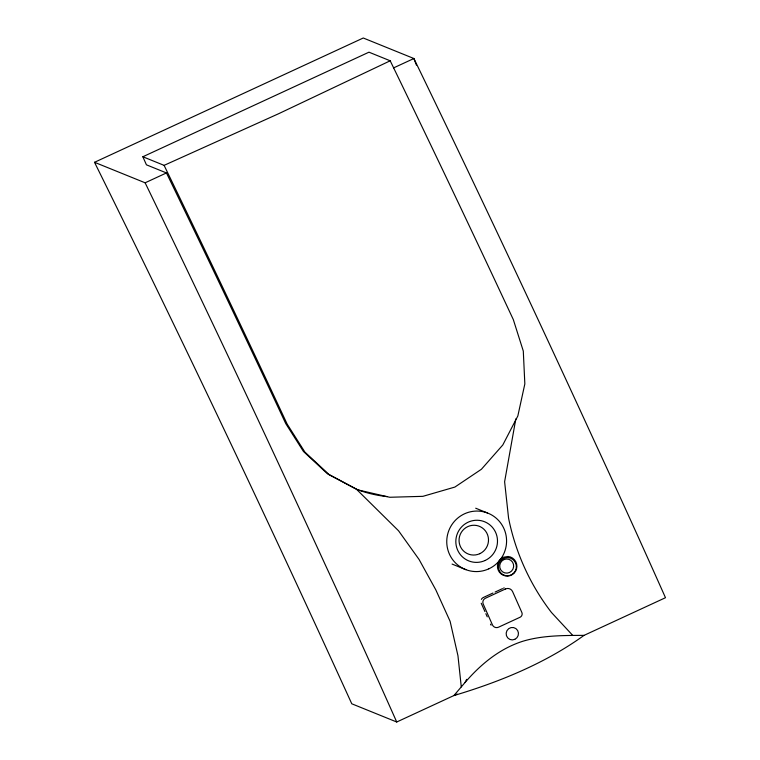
<?xml version="1.0" encoding="UTF-8"?>
<svg xmlns="http://www.w3.org/2000/svg" width="760" height="760" viewBox="0 0 760 760"><rect width="100%" height="100%" fill="white"/><g stroke="black" fill="none" stroke-linecap="round" stroke-linejoin="round"><path stroke-width="1.14" d="M515.822 418.893L504.611 481.735L508.564 518.073A220.381 211.612 76.2 0 0 551.475 612.494L572.679 635.35M457.111 694.07L396.729 722L351.776 703.788A2329.324 284.829 65.2 0 0 94.515 162.307L363.27 38L413.887 58.511A2462.048 301.777 65.2 0 1 593.997 440.401A1406.18 171.722 65.2 0 1 665.484 597.711L584.041 635.369C545.195 663.356 499.605 681.9 453.881 695.571L465.101 682.433L466.649 679.364M465.101 682.433C480.766 664.269 499.443 648.783 522.557 641.336C542.336 635.293 563.502 635.464 584.041 635.369M390.203 60.791L278.683 113.696L164.093 165.357L142.851 156.75L368.97 52.183L390.203 60.791A2465.497 302.204 65.2 0 1 493.943 278.188L513.313 319.58L523.298 351.063L524.837 383.933L517.836 415.967L502.797 444.98L481.403 469.272L454.869 487.075L422.883 496.337L389.747 497.268L357.95 489.906L329.023 474.497L304.883 452.067L287.195 424.156L267.834 382.764A2465.497 302.204 65.2 0 0 164.093 165.357M94.515 162.288L145.132 182.799L166.45 172.938A2465.497 302.204 65.2 0 1 270.19 390.345L285.731 423.558L303.459 451.487L327.598 473.917L356.563 489.345A125.21 124.26 71 0 0 387.201 496.612M393.632 67.877L413.887 58.511L416.433 65.151M483.426 597.455L492.964 593.038M495.083 592.059L502.493 588.63M166.45 172.938L146.433 164.825L142.851 156.75M475.703 508.212L487.407 512.962M452.086 564.072L465.918 569.677M356.563 489.345L398.544 530.784L419.064 559.455L435.812 589.855L450.119 621.338L457.957 655.737L461.282 686.897M481.232 603.25L484.937 611.6M485.858 613.69L487.245 616.825M396.729 722A1406.18 171.722 65.2 0 0 325.233 564.689A2462.048 301.777 65.2 0 0 145.132 182.809M491.112 625.157A4.655 4.579 -67.9 0 1 490.485 624.131M481.384 599.383A4.38 4.313 -67.9 0 1 482.933 597.731M503.557 588.145A5.415 5.33 -67.9 0 1 504.212 587.898M500.944 558.686L499.225 560.567A9.823 9.737 88.9 0 0 502.987 575.13A9.823 9.737 88.9 0 0 516.553 568.86A9.823 9.737 88.9 0 0 508.069 556.472L503.101 557.317L500.944 558.686M502.92 558.818L501.695 559.588A9.101 9.015 88.9 0 0 502.759 574.512A9.101 9.015 88.9 0 0 516.23 568.281A9.101 9.015 88.9 0 0 505.723 557.726L502.92 558.818M505.533 588.943L485.402 598.253A4.38 4.313 -67.9 0 0 483.208 604.048L492.461 624.938A4.655 4.579 -67.9 0 0 498.531 627.2L520.039 617.262A3.61 3.553 -67.9 0 0 521.854 612.484L512.591 591.584A5.415 5.33 -67.9 0 0 505.533 588.952M509.514 572.489A7.087 6.973 -67.9 0 0 510.786 560.291A7.087 6.973 -67.9 0 0 499.728 565.392A7.087 6.973 -67.9 0 0 509.514 572.489M514.805 639.341A6.242 6.146 -67.9 0 0 515.926 628.596A6.242 6.146 -67.9 0 0 506.179 633.089A6.242 6.146 -67.9 0 0 514.805 639.341M488.813 568.832A30.324 29.839 -67.9 0 0 494.256 516.648A30.324 29.839 -67.9 0 0 446.918 538.469A30.324 29.839 -67.9 0 0 488.813 568.832M485.127 560.481A21.119 20.786 -67.9 0 0 488.917 524.144A21.119 20.786 -67.9 0 0 455.943 539.334A21.119 20.786 -67.9 0 0 485.127 560.481M479.759 553.698A14.934 14.697 -67.9 0 0 482.438 528A14.934 14.697 -67.9 0 0 459.125 538.745A14.934 14.697 -67.9 0 0 479.759 553.698"/></g></svg>
